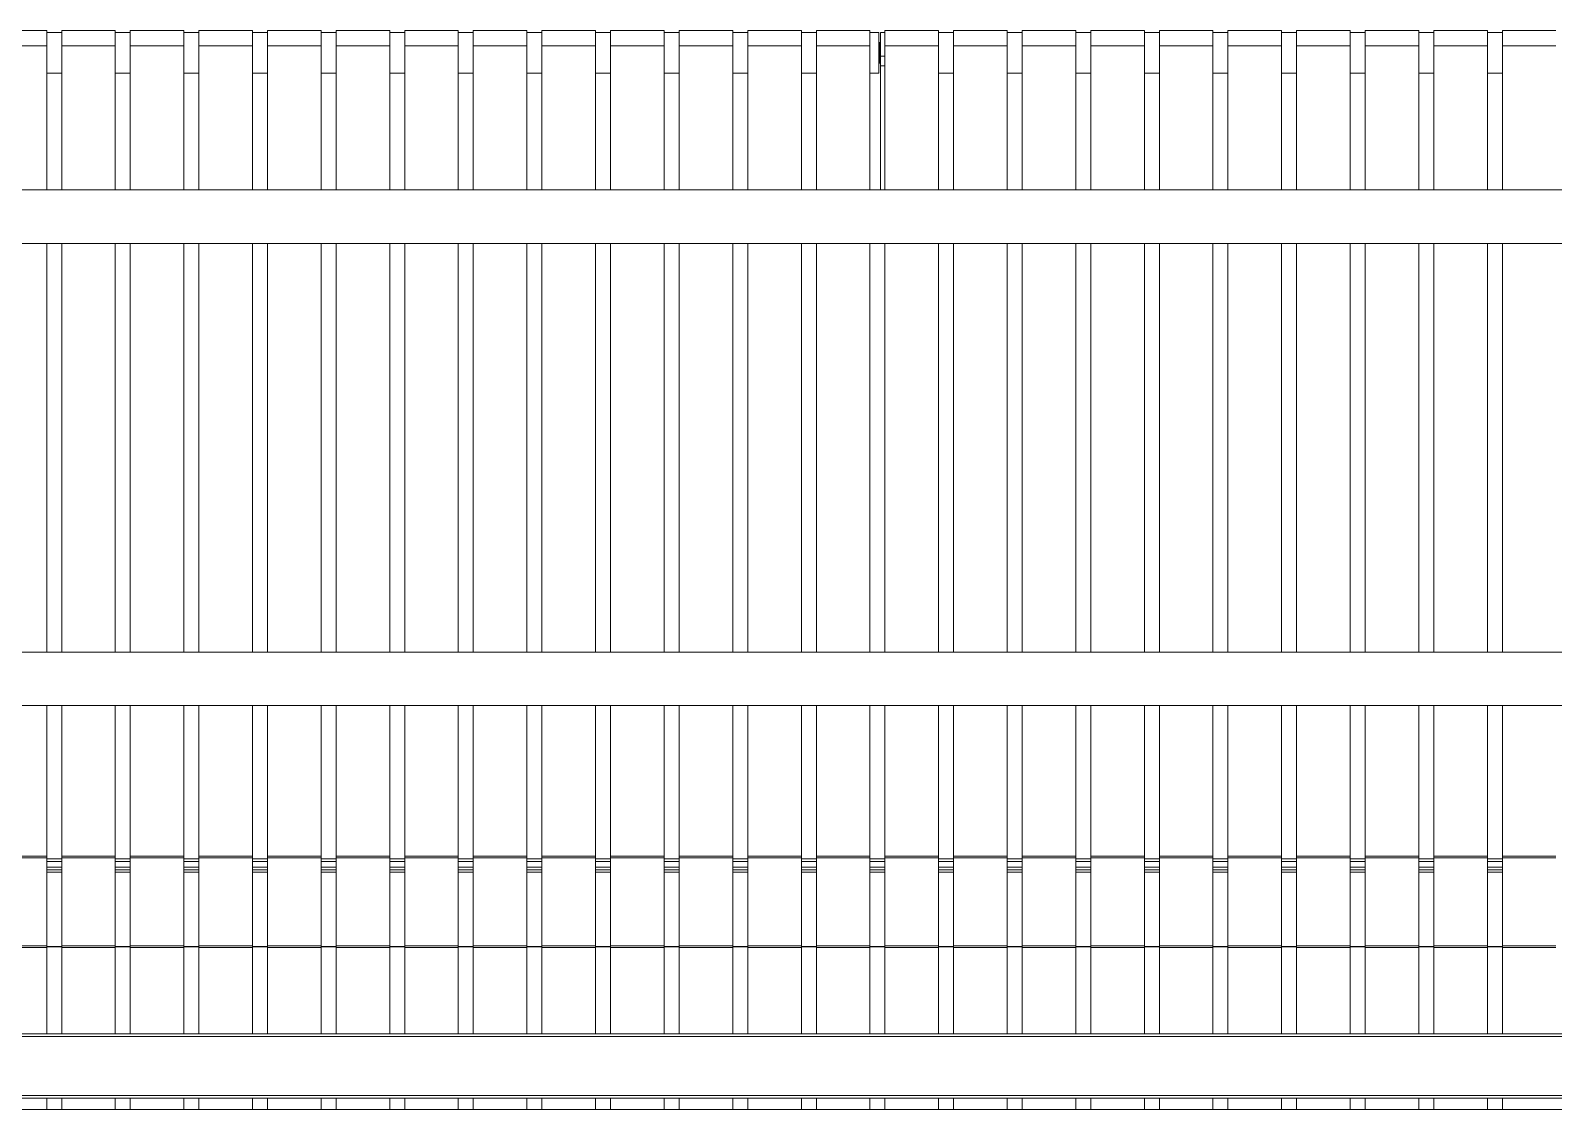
# Model space of a CAD drawing. Extents: x -2187 to 96136, y -11110 to 52208.
# Drawn here: x 25071 to 26491, y 16064 to 17070 of the extents above; entities that cross this region are included whole.
import ezdxf

# ---------------------------------------------------------------- set-up
doc = ezdxf.new("R2010")
doc.units = 0
doc.header["$LTSCALE"] = 1000
doc.header["$MEASUREMENT"] = 0

msp = doc.modelspace()

# ---------------------------------------------------------------- linework, layer by layer
at = {"color": 7, "linetype": 'Continuous', "lineweight": 15}
for p, q in [((25085.692, 17069.854), (25035.692, 17069.854)), ((25085.692, 17069.854), (25085.692, 17055.651)), ((25099.692, 17067.986), (25085.692, 17067.986)), ((25149.692, 17069.854), (25099.692, 17069.854)), ((25099.692, 17069.854), (25099.692, 17055.651)), ((25149.692, 17069.854), (25149.692, 17055.651)), ((25163.692, 17067.986), (25149.692, 17067.986)), ((25213.692, 17069.854), (25163.692, 17069.854)), ((25163.692, 17069.854), (25163.692, 17055.651)), ((25213.692, 17069.854), (25213.692, 17055.651)), ((25227.692, 17067.986), (25213.692, 17067.986)), ((25277.692, 17069.854), (25227.692, 17069.854)), ((25227.692, 17069.854), (25227.692, 17055.651)), ((25277.692, 17069.854), (25277.692, 17055.651)), ((25291.692, 17067.986), (25277.692, 17067.986)), ((25341.692, 17069.854), (25291.692, 17069.854)), ((25291.692, 17069.854), (25291.692, 17055.651)), ((25341.692, 17069.854), (25341.692, 17055.651)), ((25355.692, 17067.986), (25341.692, 17067.986)), ((25405.692, 17069.854), (25355.692, 17069.854)), ((25355.692, 17069.854), (25355.692, 17055.651)), ((25405.692, 17069.854), (25405.692, 17055.651)), ((25419.692, 17067.986), (25405.692, 17067.986)), ((25469.692, 17069.854), (25419.692, 17069.854)), ((25419.692, 17069.854), (25419.692, 17055.651)), ((25469.692, 17069.854), (25469.692, 17055.651)), ((25483.692, 17067.986), (25469.692, 17067.986)), ((25533.692, 17069.854), (25483.692, 17069.854)), ((25483.692, 17069.854), (25483.692, 17055.651)), ((25533.692, 17069.854), (25533.692, 17055.651)), ((25547.692, 17067.986), (25533.692, 17067.986)), ((25597.692, 17069.854), (25547.692, 17069.854)), ((25547.692, 17069.854), (25547.692, 17055.651)), ((25597.692, 17069.854), (25597.692, 17055.651)), ((25611.692, 17067.986), (25597.692, 17067.986)), ((25661.692, 17069.854), (25611.692, 17069.854)), ((25611.692, 17069.854), (25611.692, 17055.651)), ((25661.692, 17069.854), (25661.692, 17055.651)), ((25675.692, 17067.986), (25661.692, 17067.986)), ((25725.692, 17069.854), (25675.692, 17069.854)), ((25675.692, 17069.854), (25675.692, 17055.651)), ((25725.692, 17069.854), (25725.692, 17055.651)), ((25739.692, 17067.986), (25725.692, 17067.986)), ((25789.692, 17069.854), (25739.692, 17069.854)), ((25739.692, 17069.854), (25739.692, 17055.651)), ((25789.692, 17069.854), (25789.692, 17055.651)), ((25803.692, 17067.986), (25789.692, 17067.986)), ((25853.692, 17069.854), (25803.692, 17069.854)), ((25803.692, 17069.854), (25803.692, 17055.651)), ((25853.692, 17069.854), (25853.692, 17055.651)), ((25861.899, 17067.986), (25853.692, 17067.986)), ((25861.899, 17067.986), (25861.899, 17066.646)), ((25861.899, 17066.646), (25861.899, 17029.986)), ((25867.692, 17067.986), (25863.399, 17067.986)), ((25863.399, 17067.986), (25863.399, 17045.868)), ((25917.692, 17069.854), (25867.692, 17069.854)), ((25867.692, 17069.854), (25867.692, 17055.651)), ((25917.692, 17069.854), (25917.692, 17055.651)), ((25931.692, 17067.986), (25917.692, 17067.986)), ((25931.692, 17067.986), (25917.692, 17067.986)), ((25981.692, 17069.854), (25931.692, 17069.854)), ((25931.692, 17069.854), (25931.692, 17055.651)), ((25981.692, 17069.854), (25981.692, 17055.651)), ((25995.692, 17067.986), (25981.692, 17067.986)), ((25995.692, 17067.986), (25981.692, 17067.986)), ((26045.692, 17069.854), (25995.692, 17069.854)), ((25995.692, 17069.854), (25995.692, 17055.651)), ((26045.692, 17069.854), (26045.692, 17055.651)), ((26059.692, 17067.986), (26045.692, 17067.986)), ((26059.692, 17067.986), (26045.692, 17067.986)), ((26109.692, 17069.854), (26059.692, 17069.854)), ((26059.692, 17069.854), (26059.692, 17055.651)), ((26109.692, 17069.854), (26109.692, 17055.651)), ((26123.692, 17067.986), (26109.692, 17067.986)), ((26123.692, 17067.986), (26109.692, 17067.986)), ((26173.692, 17069.854), (26123.692, 17069.854)), ((26123.692, 17069.854), (26123.692, 17055.651)), ((26173.692, 17069.854), (26173.692, 17055.651)), ((26187.692, 17067.986), (26173.692, 17067.986)), ((26187.692, 17067.986), (26173.692, 17067.986)), ((26237.692, 17069.854), (26187.692, 17069.854)), ((26187.692, 17069.854), (26187.692, 17055.651)), ((26237.692, 17069.854), (26237.692, 17055.651)), ((26251.692, 17067.986), (26237.692, 17067.986)), ((26251.692, 17067.986), (26237.692, 17067.986)), ((26301.692, 17069.854), (26251.692, 17069.854)), ((26251.692, 17069.854), (26251.692, 17055.651)), ((26301.692, 17069.854), (26301.692, 17055.651)), ((26315.692, 17067.986), (26301.692, 17067.986)), ((26315.692, 17067.986), (26301.692, 17067.986)), ((26365.692, 17069.854), (26315.692, 17069.854)), ((26315.692, 17069.854), (26315.692, 17055.651)), ((26365.692, 17069.854), (26365.692, 17055.651)), ((26379.692, 17067.986), (26365.692, 17067.986)), ((26379.692, 17067.986), (26365.692, 17067.986)), ((26429.692, 17069.854), (26379.692, 17069.854)), ((26379.692, 17069.854), (26379.692, 17055.651)), ((26429.692, 17069.854), (26429.692, 17055.651)), ((26443.692, 17067.986), (26429.692, 17067.986)), ((26443.692, 17067.986), (26429.692, 17067.986)), ((26493.692, 17069.854), (26443.692, 17069.854)), ((26443.692, 17069.854), (26443.692, 17055.651)), ((25085.692, 17055.651), (25035.692, 17055.651)), ((25085.692, 16921.188), (25085.692, 17055.651)), ((25149.692, 17055.651), (25099.692, 17055.651)), ((25099.692, 16921.188), (25099.692, 17055.651)), ((25149.692, 16921.188), (25149.692, 17055.651)), ((25213.692, 17055.651), (25163.692, 17055.651)), ((25163.692, 16921.188), (25163.692, 17055.651)), ((25213.692, 16921.188), (25213.692, 17055.651)), ((25277.692, 17055.651), (25227.692, 17055.651)), ((25227.692, 16921.188), (25227.692, 17055.651)), ((25277.692, 16921.188), (25277.692, 17055.651)), ((25341.692, 17055.651), (25291.692, 17055.651)), ((25291.692, 16921.188), (25291.692, 17055.651)), ((25341.692, 16921.188), (25341.692, 17055.651)), ((25405.692, 17055.651), (25355.692, 17055.651)), ((25355.692, 16921.188), (25355.692, 17055.651)), ((25405.692, 16921.188), (25405.692, 17055.651)), ((25469.692, 17055.651), (25419.692, 17055.651)), ((25419.692, 16921.188), (25419.692, 17055.651)), ((25469.692, 16921.188), (25469.692, 17055.651)), ((25533.692, 17055.651), (25483.692, 17055.651)), ((25483.692, 16921.188), (25483.692, 17055.651)), ((25533.692, 16921.188), (25533.692, 17055.651)), ((25597.692, 17055.651), (25547.692, 17055.651)), ((25547.692, 16921.188), (25547.692, 17055.651)), ((25597.692, 16921.188), (25597.692, 17055.651)), ((25661.692, 17055.651), (25611.692, 17055.651)), ((25611.692, 16921.188), (25611.692, 17055.651)), ((25661.692, 16921.188), (25661.692, 17055.651)), ((25725.692, 17055.651), (25675.692, 17055.651)), ((25675.692, 16921.188), (25675.692, 17055.651)), ((25725.692, 16921.188), (25725.692, 17055.651)), ((25789.692, 17055.651), (25739.692, 17055.651)), ((25739.692, 16921.188), (25739.692, 17055.651)), ((25789.692, 16921.188), (25789.692, 17055.651)), ((25853.692, 17055.651), (25803.692, 17055.651)), ((25803.692, 16921.188), (25803.692, 17055.651)), ((25853.692, 16921.188), (25853.692, 17055.651)), ((25862.899, 17058.736), (25861.899, 17058.736)), ((25863.399, 17058.236), (25862.899, 17058.736)), ((25862.899, 17058.736), (25862.899, 17040.955)), ((25917.692, 17055.651), (25867.692, 17055.651)), ((25867.692, 16921.188), (25867.692, 17055.651)), ((25917.692, 16921.188), (25917.692, 17055.651)), ((25981.692, 17055.651), (25931.692, 17055.651)), ((25931.692, 16921.188), (25931.692, 17055.651)), ((25981.692, 16921.188), (25981.692, 17055.651)), ((26045.692, 17055.651), (25995.692, 17055.651)), ((25995.692, 16921.188), (25995.692, 17055.651)), ((26045.692, 16921.188), (26045.692, 17055.651)), ((26109.692, 17055.651), (26059.692, 17055.651)), ((26059.692, 16921.188), (26059.692, 17055.651)), ((26109.692, 16921.188), (26109.692, 17055.651)), ((26173.692, 17055.651), (26123.692, 17055.651)), ((26123.692, 16921.188), (26123.692, 17055.651)), ((26173.692, 16921.188), (26173.692, 17055.651)), ((26237.692, 17055.651), (26187.692, 17055.651)), ((26187.692, 16921.188), (26187.692, 17055.651)), ((26237.692, 16921.188), (26237.692, 17055.651)), ((26301.692, 17055.651), (26251.692, 17055.651)), ((26251.692, 16921.188), (26251.692, 17055.651)), ((26301.692, 16921.188), (26301.692, 17055.651)), ((26365.692, 17055.651), (26315.692, 17055.651)), ((26315.692, 16921.188), (26315.692, 17055.651)), ((26365.692, 16921.188), (26365.692, 17055.651)), ((26429.692, 17055.651), (26379.692, 17055.651)), ((26379.692, 16921.188), (26379.692, 17055.651)), ((26429.692, 16921.188), (26429.692, 17055.651)), ((26493.692, 17055.651), (26443.692, 17055.651)), ((26443.692, 16921.188), (26443.692, 17055.651)), ((25861.899, 17039.236), (25862.899, 17039.236)), ((25862.899, 17040.955), (25862.899, 17039.236)), ((25862.899, 17039.236), (25863.399, 17039.736)), ((25863.399, 17036.828), (25863.399, 17045.868)), ((25863.399, 17036.828), (25863.399, 16921.188)), ((25085.692, 17029.986), (25099.692, 17029.986)), ((25149.692, 17029.986), (25163.692, 17029.986)), ((25213.692, 17029.986), (25227.692, 17029.986)), ((25277.692, 17029.986), (25291.692, 17029.986)), ((25341.692, 17029.986), (25355.692, 17029.986)), ((25405.692, 17029.986), (25419.692, 17029.986)), ((25469.692, 17029.986), (25483.692, 17029.986)), ((25533.692, 17029.986), (25547.692, 17029.986)), ((25597.692, 17029.986), (25611.692, 17029.986)), ((25661.692, 17029.986), (25675.692, 17029.986)), ((25725.692, 17029.986), (25739.692, 17029.986)), ((25789.692, 17029.986), (25803.692, 17029.986)), ((25853.692, 17029.986), (25861.899, 17029.986)), ((25917.692, 17029.986), (25931.692, 17029.986)), ((25917.692, 17029.986), (25931.692, 17029.986)), ((25981.692, 17029.986), (25995.692, 17029.986)), ((25981.692, 17029.986), (25995.692, 17029.986)), ((26045.692, 17029.986), (26059.692, 17029.986)), ((26045.692, 17029.986), (26059.692, 17029.986)), ((26109.692, 17029.986), (26123.692, 17029.986)), ((26109.692, 17029.986), (26123.692, 17029.986)), ((26173.692, 17029.986), (26187.692, 17029.986)), ((26173.692, 17029.986), (26187.692, 17029.986)), ((26237.692, 17029.986), (26251.692, 17029.986)), ((26237.692, 17029.986), (26251.692, 17029.986)), ((26301.692, 17029.986), (26315.692, 17029.986)), ((26301.692, 17029.986), (26315.692, 17029.986)), ((26365.692, 17029.986), (26379.692, 17029.986)), ((26365.692, 17029.986), (26379.692, 17029.986)), ((26429.692, 17029.986), (26443.692, 17029.986)), ((26429.692, 17029.986), (26443.692, 17029.986)), ((26986.324, 16921.188), (23709.324, 16921.188)), ((23709.324, 16871.188), (26986.324, 16871.188)), ((25085.692, 16490.234), (25085.692, 16871.188)), ((25099.692, 16490.234), (25099.692, 16871.188)), ((25149.692, 16490.234), (25149.692, 16871.188)), ((25163.692, 16490.234), (25163.692, 16871.188)), ((25213.692, 16490.234), (25213.692, 16871.188)), ((25227.692, 16490.234), (25227.692, 16871.188)), ((25277.692, 16490.234), (25277.692, 16871.188)), ((25291.692, 16490.234), (25291.692, 16871.188)), ((25341.692, 16490.234), (25341.692, 16871.188)), ((25355.692, 16490.234), (25355.692, 16871.188)), ((25405.692, 16490.234), (25405.692, 16871.188)), ((25419.692, 16490.234), (25419.692, 16871.188)), ((25469.692, 16490.234), (25469.692, 16871.188)), ((25483.692, 16490.234), (25483.692, 16871.188)), ((25533.692, 16490.234), (25533.692, 16871.188)), ((25547.692, 16490.234), (25547.692, 16871.188)), ((25597.692, 16490.234), (25597.692, 16871.188)), ((25611.692, 16490.234), (25611.692, 16871.188)), ((25661.692, 16490.234), (25661.692, 16871.188)), ((25675.692, 16490.234), (25675.692, 16871.188)), ((25725.692, 16490.234), (25725.692, 16871.188)), ((25739.692, 16490.234), (25739.692, 16871.188)), ((25789.692, 16490.234), (25789.692, 16871.188)), ((25803.692, 16490.234), (25803.692, 16871.188)), ((25853.692, 16490.234), (25853.692, 16871.188)), ((25867.692, 16490.234), (25867.692, 16871.188)), ((25917.692, 16490.234), (25917.692, 16871.188)), ((25931.692, 16490.234), (25931.692, 16871.188)), ((25981.692, 16490.234), (25981.692, 16871.188)), ((25995.692, 16490.234), (25995.692, 16871.188)), ((26045.692, 16490.234), (26045.692, 16871.188)), ((26059.692, 16490.234), (26059.692, 16871.188)), ((26109.692, 16490.234), (26109.692, 16871.188)), ((26123.692, 16490.234), (26123.692, 16871.188)), ((26173.692, 16490.234), (26173.692, 16871.188)), ((26187.692, 16490.234), (26187.692, 16871.188)), ((26237.692, 16490.234), (26237.692, 16871.188)), ((26251.692, 16490.234), (26251.692, 16871.188)), ((26301.692, 16490.234), (26301.692, 16871.188)), ((26315.692, 16490.234), (26315.692, 16871.188)), ((26365.692, 16490.234), (26365.692, 16871.188)), ((26379.692, 16490.234), (26379.692, 16871.188)), ((26429.692, 16490.234), (26429.692, 16871.188)), ((26443.692, 16490.234), (26443.692, 16871.188)), ((26986.324, 16490.234), (23709.324, 16490.234)), ((23709.324, 16440.234), (26986.324, 16440.234)), ((25085.692, 16299.937), (25085.692, 16440.234)), ((25099.692, 16299.937), (25099.692, 16440.234)), ((25149.692, 16299.937), (25149.692, 16440.234)), ((25163.692, 16299.937), (25163.692, 16440.234)), ((25213.692, 16299.937), (25213.692, 16440.234)), ((25227.692, 16299.937), (25227.692, 16440.234)), ((25277.692, 16299.937), (25277.692, 16440.234)), ((25291.692, 16299.937), (25291.692, 16440.234)), ((25341.692, 16299.937), (25341.692, 16440.234)), ((25355.692, 16299.937), (25355.692, 16440.234)), ((25405.692, 16299.937), (25405.692, 16440.234)), ((25419.692, 16299.937), (25419.692, 16440.234)), ((25469.692, 16299.937), (25469.692, 16440.234)), ((25483.692, 16299.937), (25483.692, 16440.234)), ((25533.692, 16299.937), (25533.692, 16440.234)), ((25547.692, 16299.937), (25547.692, 16440.234)), ((25597.692, 16299.937), (25597.692, 16440.234)), ((25611.692, 16299.937), (25611.692, 16440.234)), ((25661.692, 16299.937), (25661.692, 16440.234)), ((25675.692, 16299.937), (25675.692, 16440.234)), ((25725.692, 16299.937), (25725.692, 16440.234)), ((25739.692, 16299.937), (25739.692, 16440.234)), ((25789.692, 16299.937), (25789.692, 16440.234)), ((25803.692, 16299.937), (25803.692, 16440.234)), ((25853.692, 16299.937), (25853.692, 16440.234)), ((25867.692, 16299.937), (25867.692, 16440.234)), ((25917.692, 16299.937), (25917.692, 16440.234)), ((25931.692, 16299.937), (25931.692, 16440.234)), ((25981.692, 16299.937), (25981.692, 16440.234)), ((25995.692, 16299.937), (25995.692, 16440.234)), ((26045.692, 16299.937), (26045.692, 16440.234)), ((26059.692, 16299.937), (26059.692, 16440.234)), ((26109.692, 16299.937), (26109.692, 16440.234)), ((26123.692, 16299.937), (26123.692, 16440.234)), ((26173.692, 16299.937), (26173.692, 16440.234)), ((26187.692, 16299.937), (26187.692, 16440.234)), ((26237.692, 16299.937), (26237.692, 16440.234)), ((26251.692, 16299.937), (26251.692, 16440.234)), ((26301.692, 16299.937), (26301.692, 16440.234)), ((26315.692, 16299.937), (26315.692, 16440.234)), ((26365.692, 16299.937), (26365.692, 16440.234)), ((26379.692, 16299.937), (26379.692, 16440.234)), ((26429.692, 16299.937), (26429.692, 16440.234)), ((26443.692, 16299.937), (26443.692, 16440.234)), ((25085.692, 16299.937), (25035.692, 16299.937)), ((25085.692, 16298.135), (25035.692, 16298.135)), ((25085.692, 16298.135), (25085.692, 16299.937)), ((25085.692, 16216.256), (25085.692, 16298.135)), ((25149.692, 16299.937), (25099.692, 16299.937)), ((25099.692, 16298.135), (25099.692, 16299.937)), ((25149.692, 16298.135), (25099.692, 16298.135)), ((25099.692, 16216.256), (25099.692, 16298.135)), ((25149.692, 16298.135), (25149.692, 16299.937)), ((25149.692, 16216.256), (25149.692, 16298.135)), ((25213.692, 16299.937), (25163.692, 16299.937)), ((25163.692, 16298.135), (25163.692, 16299.937)), ((25213.692, 16298.135), (25163.692, 16298.135)), ((25163.692, 16216.256), (25163.692, 16298.135)), ((25213.692, 16298.135), (25213.692, 16299.937)), ((25213.692, 16216.256), (25213.692, 16298.135)), ((25277.692, 16299.937), (25227.692, 16299.937)), ((25227.692, 16298.135), (25227.692, 16299.937)), ((25277.692, 16298.135), (25227.692, 16298.135)), ((25227.692, 16216.256), (25227.692, 16298.135)), ((25277.692, 16298.135), (25277.692, 16299.937)), ((25277.692, 16216.256), (25277.692, 16298.135)), ((25341.692, 16299.937), (25291.692, 16299.937)), ((25291.692, 16298.135), (25291.692, 16299.937)), ((25341.692, 16298.135), (25291.692, 16298.135)), ((25291.692, 16216.256), (25291.692, 16298.135)), ((25341.692, 16298.135), (25341.692, 16299.937)), ((25341.692, 16216.256), (25341.692, 16298.135)), ((25405.692, 16299.937), (25355.692, 16299.937)), ((25355.692, 16298.135), (25355.692, 16299.937)), ((25405.692, 16298.135), (25355.692, 16298.135)), ((25355.692, 16216.256), (25355.692, 16298.135)), ((25405.692, 16298.135), (25405.692, 16299.937)), ((25405.692, 16216.256), (25405.692, 16298.135)), ((25469.692, 16299.937), (25419.692, 16299.937)), ((25419.692, 16298.135), (25419.692, 16299.937)), ((25469.692, 16298.135), (25419.692, 16298.135)), ((25419.692, 16216.256), (25419.692, 16298.135)), ((25469.692, 16298.135), (25469.692, 16299.937)), ((25469.692, 16216.256), (25469.692, 16298.135)), ((25533.692, 16299.937), (25483.692, 16299.937)), ((25483.692, 16298.135), (25483.692, 16299.937)), ((25533.692, 16298.135), (25483.692, 16298.135)), ((25483.692, 16216.256), (25483.692, 16298.135)), ((25533.692, 16298.135), (25533.692, 16299.937)), ((25533.692, 16216.256), (25533.692, 16298.135)), ((25597.692, 16299.937), (25547.692, 16299.937)), ((25547.692, 16298.135), (25547.692, 16299.937)), ((25597.692, 16298.135), (25547.692, 16298.135)), ((25547.692, 16216.256), (25547.692, 16298.135)), ((25597.692, 16298.135), (25597.692, 16299.937)), ((25597.692, 16216.256), (25597.692, 16298.135)), ((25661.692, 16299.937), (25611.692, 16299.937)), ((25611.692, 16298.135), (25611.692, 16299.937)), ((25661.692, 16298.135), (25611.692, 16298.135)), ((25611.692, 16216.256), (25611.692, 16298.135)), ((25661.692, 16298.135), (25661.692, 16299.937)), ((25661.692, 16216.256), (25661.692, 16298.135)), ((25725.692, 16299.937), (25675.692, 16299.937)), ((25675.692, 16298.135), (25675.692, 16299.937)), ((25725.692, 16298.135), (25675.692, 16298.135)), ((25675.692, 16216.256), (25675.692, 16298.135)), ((25725.692, 16298.135), (25725.692, 16299.937)), ((25725.692, 16216.256), (25725.692, 16298.135)), ((25789.692, 16299.937), (25739.692, 16299.937)), ((25739.692, 16298.135), (25739.692, 16299.937)), ((25789.692, 16298.135), (25739.692, 16298.135)), ((25739.692, 16216.256), (25739.692, 16298.135)), ((25789.692, 16298.135), (25789.692, 16299.937)), ((25789.692, 16216.256), (25789.692, 16298.135)), ((25853.692, 16299.937), (25803.692, 16299.937)), ((25803.692, 16298.135), (25803.692, 16299.937)), ((25853.692, 16298.135), (25803.692, 16298.135)), ((25803.692, 16216.256), (25803.692, 16298.135)), ((25853.692, 16298.135), (25853.692, 16299.937)), ((25853.692, 16216.256), (25853.692, 16298.135)), ((25917.692, 16299.937), (25867.692, 16299.937)), ((25867.692, 16298.135), (25867.692, 16299.937)), ((25917.692, 16298.135), (25867.692, 16298.135)), ((25867.692, 16216.256), (25867.692, 16298.135)), ((25917.692, 16298.135), (25917.692, 16299.937)), ((25917.692, 16216.256), (25917.692, 16298.135)), ((25981.692, 16299.937), (25931.692, 16299.937)), ((25931.692, 16298.135), (25931.692, 16299.937)), ((25981.692, 16298.135), (25931.692, 16298.135)), ((25931.692, 16216.256), (25931.692, 16298.135)), ((25981.692, 16298.135), (25981.692, 16299.937)), ((25981.692, 16216.256), (25981.692, 16298.135)), ((26045.692, 16299.937), (25995.692, 16299.937)), ((25995.692, 16298.135), (25995.692, 16299.937)), ((26045.692, 16298.135), (25995.692, 16298.135)), ((25995.692, 16216.256), (25995.692, 16298.135)), ((26045.692, 16298.135), (26045.692, 16299.937)), ((26045.692, 16216.256), (26045.692, 16298.135)), ((26109.692, 16299.937), (26059.692, 16299.937)), ((26059.692, 16298.135), (26059.692, 16299.937)), ((26109.692, 16298.135), (26059.692, 16298.135)), ((26059.692, 16216.256), (26059.692, 16298.135)), ((26109.692, 16298.135), (26109.692, 16299.937)), ((26109.692, 16216.256), (26109.692, 16298.135)), ((26173.692, 16299.937), (26123.692, 16299.937)), ((26123.692, 16298.135), (26123.692, 16299.937)), ((26173.692, 16298.135), (26123.692, 16298.135)), ((26123.692, 16216.256), (26123.692, 16298.135)), ((26173.692, 16298.135), (26173.692, 16299.937)), ((26173.692, 16216.256), (26173.692, 16298.135)), ((26237.692, 16299.937), (26187.692, 16299.937)), ((26187.692, 16298.135), (26187.692, 16299.937)), ((26237.692, 16298.135), (26187.692, 16298.135)), ((26187.692, 16216.256), (26187.692, 16298.135)), ((26237.692, 16298.135), (26237.692, 16299.937)), ((26237.692, 16216.256), (26237.692, 16298.135)), ((26301.692, 16299.937), (26251.692, 16299.937)), ((26251.692, 16298.135), (26251.692, 16299.937)), ((26301.692, 16298.135), (26251.692, 16298.135)), ((26251.692, 16216.256), (26251.692, 16298.135)), ((26301.692, 16298.135), (26301.692, 16299.937)), ((26301.692, 16216.256), (26301.692, 16298.135)), ((26365.692, 16299.937), (26315.692, 16299.937)), ((26315.692, 16298.135), (26315.692, 16299.937)), ((26365.692, 16298.135), (26315.692, 16298.135)), ((26315.692, 16216.256), (26315.692, 16298.135)), ((26365.692, 16298.135), (26365.692, 16299.937)), ((26365.692, 16216.256), (26365.692, 16298.135)), ((26429.692, 16299.937), (26379.692, 16299.937)), ((26379.692, 16298.135), (26379.692, 16299.937)), ((26429.692, 16298.135), (26379.692, 16298.135)), ((26379.692, 16216.256), (26379.692, 16298.135)), ((26429.692, 16298.135), (26429.692, 16299.937)), ((26429.692, 16216.256), (26429.692, 16298.135)), ((26493.692, 16299.937), (26443.692, 16299.937)), ((26443.692, 16298.135), (26443.692, 16299.937)), ((26493.692, 16298.135), (26443.692, 16298.135)), ((26443.692, 16216.256), (26443.692, 16298.135)), ((25085.692, 16289.449), (25099.692, 16289.449)), ((25099.692, 16286.938), (25085.692, 16286.938)), ((25149.692, 16289.449), (25163.692, 16289.449)), ((25163.692, 16286.938), (25149.692, 16286.938)), ((25213.692, 16289.449), (25227.692, 16289.449)), ((25227.692, 16286.938), (25213.692, 16286.938)), ((25277.692, 16289.449), (25291.692, 16289.449)), ((25291.692, 16286.938), (25277.692, 16286.938)), ((25341.692, 16289.449), (25355.692, 16289.449)), ((25355.692, 16286.938), (25341.692, 16286.938)), ((25405.692, 16289.449), (25419.692, 16289.449)), ((25419.692, 16286.938), (25405.692, 16286.938)), ((25469.692, 16289.449), (25483.692, 16289.449)), ((25483.692, 16286.938), (25469.692, 16286.938)), ((25533.692, 16289.449), (25547.692, 16289.449)), ((25547.692, 16286.938), (25533.692, 16286.938)), ((25597.692, 16289.449), (25611.692, 16289.449)), ((25611.692, 16286.938), (25597.692, 16286.938)), ((25661.692, 16289.449), (25675.692, 16289.449)), ((25675.692, 16286.938), (25661.692, 16286.938)), ((25725.692, 16289.449), (25739.692, 16289.449)), ((25739.692, 16286.938), (25725.692, 16286.938)), ((25789.692, 16289.449), (25803.692, 16289.449)), ((25803.692, 16286.938), (25789.692, 16286.938)), ((25853.692, 16289.449), (25867.692, 16289.449)), ((25867.692, 16286.938), (25853.692, 16286.938)), ((25917.692, 16289.449), (25931.692, 16289.449)), ((25931.692, 16286.938), (25917.692, 16286.938)), ((25981.692, 16289.449), (25995.692, 16289.449)), ((25995.692, 16286.938), (25981.692, 16286.938)), ((26045.692, 16289.449), (26059.692, 16289.449)), ((26059.692, 16286.938), (26045.692, 16286.938)), ((26109.692, 16289.449), (26123.692, 16289.449)), ((26123.692, 16286.938), (26109.692, 16286.938)), ((26173.692, 16289.449), (26187.692, 16289.449)), ((26187.692, 16286.938), (26173.692, 16286.938)), ((26237.692, 16289.449), (26251.692, 16289.449)), ((26251.692, 16286.938), (26237.692, 16286.938)), ((26301.692, 16289.449), (26315.692, 16289.449)), ((26315.692, 16286.938), (26301.692, 16286.938)), ((26365.692, 16289.449), (26379.692, 16289.449)), ((26379.692, 16286.938), (26365.692, 16286.938)), ((26429.692, 16289.449), (26443.692, 16289.449)), ((26443.692, 16286.938), (26429.692, 16286.938)), ((25085.692, 16216.256), (25035.692, 16216.256)), ((25085.692, 16214.802), (25035.692, 16214.802)), ((25085.692, 16214.802), (25085.692, 16216.256)), ((25085.692, 16134.103), (25085.692, 16214.802)), ((25149.692, 16216.256), (25099.692, 16216.256)), ((25099.692, 16214.802), (25099.692, 16216.256)), ((25149.692, 16214.802), (25099.692, 16214.802)), ((25099.692, 16134.103), (25099.692, 16214.802)), ((25149.692, 16214.802), (25149.692, 16216.256)), ((25149.692, 16134.103), (25149.692, 16214.802)), ((25213.692, 16216.256), (25163.692, 16216.256)), ((25163.692, 16214.802), (25163.692, 16216.256)), ((25213.692, 16214.802), (25163.692, 16214.802)), ((25163.692, 16134.103), (25163.692, 16214.802)), ((25213.692, 16214.802), (25213.692, 16216.256)), ((25213.692, 16134.103), (25213.692, 16214.802)), ((25277.692, 16216.256), (25227.692, 16216.256)), ((25227.692, 16214.802), (25227.692, 16216.256)), ((25277.692, 16214.802), (25227.692, 16214.802)), ((25227.692, 16134.103), (25227.692, 16214.802)), ((25277.692, 16214.802), (25277.692, 16216.256)), ((25277.692, 16134.103), (25277.692, 16214.802)), ((25341.692, 16216.256), (25291.692, 16216.256)), ((25291.692, 16214.802), (25291.692, 16216.256)), ((25341.692, 16214.802), (25291.692, 16214.802)), ((25291.692, 16134.103), (25291.692, 16214.802)), ((25341.692, 16214.802), (25341.692, 16216.256)), ((25341.692, 16134.103), (25341.692, 16214.802)), ((25405.692, 16216.256), (25355.692, 16216.256)), ((25355.692, 16214.802), (25355.692, 16216.256)), ((25405.692, 16214.802), (25355.692, 16214.802)), ((25355.692, 16134.103), (25355.692, 16214.802)), ((25405.692, 16214.802), (25405.692, 16216.256)), ((25405.692, 16134.103), (25405.692, 16214.802)), ((25469.692, 16216.256), (25419.692, 16216.256)), ((25419.692, 16214.802), (25419.692, 16216.256)), ((25469.692, 16214.802), (25419.692, 16214.802)), ((25419.692, 16134.103), (25419.692, 16214.802)), ((25469.692, 16214.802), (25469.692, 16216.256)), ((25469.692, 16134.103), (25469.692, 16214.802)), ((25533.692, 16216.256), (25483.692, 16216.256)), ((25483.692, 16214.802), (25483.692, 16216.256)), ((25533.692, 16214.802), (25483.692, 16214.802)), ((25483.692, 16134.103), (25483.692, 16214.802)), ((25533.692, 16214.802), (25533.692, 16216.256)), ((25533.692, 16134.103), (25533.692, 16214.802)), ((25597.692, 16216.256), (25547.692, 16216.256)), ((25547.692, 16214.802), (25547.692, 16216.256)), ((25597.692, 16214.802), (25547.692, 16214.802)), ((25547.692, 16134.103), (25547.692, 16214.802)), ((25597.692, 16214.802), (25597.692, 16216.256)), ((25597.692, 16134.103), (25597.692, 16214.802)), ((25661.692, 16216.256), (25611.692, 16216.256)), ((25611.692, 16214.802), (25611.692, 16216.256)), ((25661.692, 16214.802), (25611.692, 16214.802)), ((25611.692, 16134.103), (25611.692, 16214.802)), ((25661.692, 16214.802), (25661.692, 16216.256)), ((25661.692, 16134.103), (25661.692, 16214.802)), ((25725.692, 16216.256), (25675.692, 16216.256)), ((25675.692, 16214.802), (25675.692, 16216.256)), ((25725.692, 16214.802), (25675.692, 16214.802)), ((25675.692, 16134.103), (25675.692, 16214.802)), ((25725.692, 16214.802), (25725.692, 16216.256)), ((25725.692, 16134.103), (25725.692, 16214.802)), ((25789.692, 16216.256), (25739.692, 16216.256)), ((25739.692, 16214.802), (25739.692, 16216.256)), ((25789.692, 16214.802), (25739.692, 16214.802)), ((25739.692, 16134.103), (25739.692, 16214.802)), ((25789.692, 16214.802), (25789.692, 16216.256)), ((25789.692, 16134.103), (25789.692, 16214.802)), ((25853.692, 16216.256), (25803.692, 16216.256)), ((25803.692, 16214.802), (25803.692, 16216.256)), ((25853.692, 16214.802), (25803.692, 16214.802)), ((25803.692, 16134.103), (25803.692, 16214.802)), ((25853.692, 16214.802), (25853.692, 16216.256)), ((25853.692, 16134.103), (25853.692, 16214.802)), ((25917.692, 16216.256), (25867.692, 16216.256)), ((25867.692, 16214.802), (25867.692, 16216.256)), ((25917.692, 16214.802), (25867.692, 16214.802)), ((25867.692, 16134.103), (25867.692, 16214.802)), ((25917.692, 16214.802), (25917.692, 16216.256)), ((25917.692, 16134.103), (25917.692, 16214.802)), ((25981.692, 16216.256), (25931.692, 16216.256)), ((25931.692, 16214.802), (25931.692, 16216.256)), ((25981.692, 16214.802), (25931.692, 16214.802)), ((25931.692, 16134.103), (25931.692, 16214.802)), ((25981.692, 16214.802), (25981.692, 16216.256)), ((25981.692, 16134.103), (25981.692, 16214.802)), ((26045.692, 16216.256), (25995.692, 16216.256)), ((25995.692, 16214.802), (25995.692, 16216.256)), ((26045.692, 16214.802), (25995.692, 16214.802)), ((25995.692, 16134.103), (25995.692, 16214.802)), ((26045.692, 16214.802), (26045.692, 16216.256)), ((26045.692, 16134.103), (26045.692, 16214.802)), ((26109.692, 16216.256), (26059.692, 16216.256)), ((26059.692, 16214.802), (26059.692, 16216.256)), ((26109.692, 16214.802), (26059.692, 16214.802)), ((26059.692, 16134.103), (26059.692, 16214.802)), ((26109.692, 16214.802), (26109.692, 16216.256)), ((26109.692, 16134.103), (26109.692, 16214.802)), ((26173.692, 16216.256), (26123.692, 16216.256)), ((26123.692, 16214.802), (26123.692, 16216.256)), ((26173.692, 16214.802), (26123.692, 16214.802)), ((26123.692, 16134.103), (26123.692, 16214.802)), ((26173.692, 16214.802), (26173.692, 16216.256)), ((26173.692, 16134.103), (26173.692, 16214.802)), ((26237.692, 16216.256), (26187.692, 16216.256)), ((26187.692, 16214.802), (26187.692, 16216.256)), ((26237.692, 16214.802), (26187.692, 16214.802)), ((26187.692, 16134.103), (26187.692, 16214.802)), ((26237.692, 16214.802), (26237.692, 16216.256)), ((26237.692, 16134.103), (26237.692, 16214.802)), ((26301.692, 16216.256), (26251.692, 16216.256)), ((26251.692, 16214.802), (26251.692, 16216.256)), ((26301.692, 16214.802), (26251.692, 16214.802)), ((26251.692, 16134.103), (26251.692, 16214.802)), ((26301.692, 16214.802), (26301.692, 16216.256)), ((26301.692, 16134.103), (26301.692, 16214.802)), ((26365.692, 16216.256), (26315.692, 16216.256)), ((26315.692, 16214.802), (26315.692, 16216.256)), ((26365.692, 16214.802), (26315.692, 16214.802)), ((26315.692, 16134.103), (26315.692, 16214.802)), ((26365.692, 16214.802), (26365.692, 16216.256)), ((26365.692, 16134.103), (26365.692, 16214.802)), ((26429.692, 16216.256), (26379.692, 16216.256)), ((26379.692, 16214.802), (26379.692, 16216.256)), ((26429.692, 16214.802), (26379.692, 16214.802)), ((26379.692, 16134.103), (26379.692, 16214.802)), ((26429.692, 16214.802), (26429.692, 16216.256)), ((26429.692, 16134.103), (26429.692, 16214.802)), ((26493.692, 16216.256), (26443.692, 16216.256)), ((26443.692, 16214.802), (26443.692, 16216.256)), ((26493.692, 16214.802), (26443.692, 16214.802)), ((26443.692, 16134.103), (26443.692, 16214.802)), ((27062.045, 16131.603), (23620.753, 16131.603)), ((23621.253, 16134.103), (27061.545, 16134.103)), ((23620.753, 16076.603), (27062.045, 16076.603)), ((27061.899, 16074.103), (23620.899, 16074.103)), ((25085.692, 16063.557), (25085.692, 16074.103)), ((25099.692, 16063.557), (25099.692, 16074.103)), ((25149.692, 16063.557), (25149.692, 16074.103)), ((25163.692, 16063.557), (25163.692, 16074.103)), ((25213.692, 16063.557), (25213.692, 16074.103)), ((25227.692, 16063.557), (25227.692, 16074.103)), ((25277.692, 16063.557), (25277.692, 16074.103)), ((25291.692, 16063.557), (25291.692, 16074.103)), ((25341.692, 16063.557), (25341.692, 16074.103)), ((25355.692, 16063.557), (25355.692, 16074.103)), ((25405.692, 16063.557), (25405.692, 16074.103)), ((25419.692, 16063.557), (25419.692, 16074.103)), ((25469.692, 16063.557), (25469.692, 16074.103)), ((25483.692, 16063.557), (25483.692, 16074.103)), ((25533.692, 16063.557), (25533.692, 16074.103)), ((25547.692, 16063.557), (25547.692, 16074.103)), ((25597.692, 16063.557), (25597.692, 16074.103)), ((25611.692, 16063.557), (25611.692, 16074.103)), ((25661.692, 16063.557), (25661.692, 16074.103)), ((25675.692, 16063.557), (25675.692, 16074.103)), ((25725.692, 16063.557), (25725.692, 16074.103)), ((25739.692, 16063.557), (25739.692, 16074.103)), ((25789.692, 16063.557), (25789.692, 16074.103)), ((25803.692, 16063.557), (25803.692, 16074.103)), ((25853.692, 16063.557), (25853.692, 16074.103)), ((25867.692, 16063.557), (25867.692, 16074.103)), ((25917.692, 16063.557), (25917.692, 16074.103)), ((25931.692, 16063.557), (25931.692, 16074.103)), ((25981.692, 16063.557), (25981.692, 16074.103)), ((25995.692, 16063.557), (25995.692, 16074.103)), ((26045.692, 16063.557), (26045.692, 16074.103)), ((26059.692, 16063.557), (26059.692, 16074.103)), ((26109.692, 16063.557), (26109.692, 16074.103)), ((26123.692, 16063.557), (26123.692, 16074.103)), ((26173.692, 16063.557), (26173.692, 16074.103)), ((26187.692, 16063.557), (26187.692, 16074.103)), ((26237.692, 16063.557), (26237.692, 16074.103)), ((26251.692, 16063.557), (26251.692, 16074.103)), ((26301.692, 16063.557), (26301.692, 16074.103)), ((26315.692, 16063.557), (26315.692, 16074.103)), ((26365.692, 16063.557), (26365.692, 16074.103)), ((26379.692, 16063.557), (26379.692, 16074.103)), ((26429.692, 16063.557), (26429.692, 16074.103)), ((26443.692, 16063.557), (26443.692, 16074.103)), ((26785.399, 16063.557), (23897.399, 16063.557))]:
    msp.add_line(p, q, dxfattribs=at)
at = {"color": 8, "linetype": 'Continuous', "lineweight": 15}
for p, q in [((25863.399, 17045.868), (25867.692, 17045.868)), ((25867.692, 17036.828), (25863.399, 17036.828)), ((25099.692, 16297.351), (25085.692, 16297.351)), ((25099.692, 16294.87), (25085.692, 16294.87)), ((25099.692, 16289.529), (25085.692, 16289.529)), ((25099.692, 16285.038), (25085.692, 16285.038)), ((25163.692, 16297.351), (25149.692, 16297.351)), ((25163.692, 16294.87), (25149.692, 16294.87)), ((25163.692, 16289.529), (25149.692, 16289.529)), ((25163.692, 16285.038), (25149.692, 16285.038)), ((25227.692, 16297.351), (25213.692, 16297.351)), ((25227.692, 16294.87), (25213.692, 16294.87)), ((25227.692, 16289.529), (25213.692, 16289.529)), ((25227.692, 16285.038), (25213.692, 16285.038)), ((25291.692, 16297.351), (25277.692, 16297.351)), ((25291.692, 16294.87), (25277.692, 16294.87)), ((25291.692, 16289.529), (25277.692, 16289.529)), ((25291.692, 16285.038), (25277.692, 16285.038)), ((25355.692, 16297.351), (25341.692, 16297.351)), ((25355.692, 16294.87), (25341.692, 16294.87)), ((25355.692, 16289.529), (25341.692, 16289.529)), ((25355.692, 16285.038), (25341.692, 16285.038)), ((25419.692, 16297.351), (25405.692, 16297.351)), ((25419.692, 16294.87), (25405.692, 16294.87)), ((25419.692, 16289.529), (25405.692, 16289.529)), ((25419.692, 16285.038), (25405.692, 16285.038)), ((25483.692, 16297.351), (25469.692, 16297.351)), ((25483.692, 16294.87), (25469.692, 16294.87)), ((25483.692, 16289.529), (25469.692, 16289.529)), ((25483.692, 16285.038), (25469.692, 16285.038)), ((25547.692, 16297.351), (25533.692, 16297.351)), ((25547.692, 16294.87), (25533.692, 16294.87)), ((25547.692, 16289.529), (25533.692, 16289.529)), ((25547.692, 16285.038), (25533.692, 16285.038)), ((25611.692, 16297.351), (25597.692, 16297.351)), ((25611.692, 16294.87), (25597.692, 16294.87)), ((25611.692, 16289.529), (25597.692, 16289.529)), ((25611.692, 16285.038), (25597.692, 16285.038)), ((25675.692, 16297.351), (25661.692, 16297.351)), ((25675.692, 16294.87), (25661.692, 16294.87)), ((25675.692, 16289.529), (25661.692, 16289.529)), ((25675.692, 16285.038), (25661.692, 16285.038)), ((25739.692, 16297.351), (25725.692, 16297.351)), ((25739.692, 16294.87), (25725.692, 16294.87)), ((25739.692, 16289.529), (25725.692, 16289.529)), ((25739.692, 16285.038), (25725.692, 16285.038)), ((25803.692, 16297.351), (25789.692, 16297.351)), ((25803.692, 16294.87), (25789.692, 16294.87)), ((25803.692, 16289.529), (25789.692, 16289.529)), ((25803.692, 16285.038), (25789.692, 16285.038)), ((25867.692, 16297.351), (25853.692, 16297.351)), ((25867.692, 16294.87), (25853.692, 16294.87)), ((25867.692, 16289.529), (25853.692, 16289.529)), ((25867.692, 16285.038), (25853.692, 16285.038)), ((25931.692, 16297.351), (25917.692, 16297.351)), ((25931.692, 16294.87), (25917.692, 16294.87)), ((25931.692, 16289.529), (25917.692, 16289.529)), ((25931.692, 16285.038), (25917.692, 16285.038)), ((25995.692, 16297.351), (25981.692, 16297.351)), ((25995.692, 16294.87), (25981.692, 16294.87)), ((25995.692, 16289.529), (25981.692, 16289.529)), ((25995.692, 16285.038), (25981.692, 16285.038)), ((26059.692, 16297.351), (26045.692, 16297.351)), ((26059.692, 16294.87), (26045.692, 16294.87)), ((26059.692, 16289.529), (26045.692, 16289.529)), ((26059.692, 16285.038), (26045.692, 16285.038)), ((26123.692, 16297.351), (26109.692, 16297.351)), ((26123.692, 16294.87), (26109.692, 16294.87)), ((26123.692, 16289.529), (26109.692, 16289.529)), ((26123.692, 16285.038), (26109.692, 16285.038)), ((26187.692, 16297.351), (26173.692, 16297.351)), ((26187.692, 16294.87), (26173.692, 16294.87)), ((26187.692, 16289.529), (26173.692, 16289.529)), ((26187.692, 16285.038), (26173.692, 16285.038)), ((26251.692, 16297.351), (26237.692, 16297.351)), ((26251.692, 16294.87), (26237.692, 16294.87)), ((26251.692, 16289.529), (26237.692, 16289.529)), ((26251.692, 16285.038), (26237.692, 16285.038)), ((26315.692, 16297.351), (26301.692, 16297.351)), ((26315.692, 16294.87), (26301.692, 16294.87)), ((26315.692, 16289.529), (26301.692, 16289.529)), ((26315.692, 16285.038), (26301.692, 16285.038)), ((26379.692, 16297.351), (26365.692, 16297.351)), ((26379.692, 16294.87), (26365.692, 16294.87)), ((26379.692, 16289.529), (26365.692, 16289.529)), ((26379.692, 16285.038), (26365.692, 16285.038)), ((26443.692, 16297.351), (26429.692, 16297.351)), ((26443.692, 16294.87), (26429.692, 16294.87)), ((26443.692, 16289.529), (26429.692, 16289.529)), ((26443.692, 16285.038), (26429.692, 16285.038)), ((25099.692, 16215.473), (25085.692, 16215.473)), ((25099.692, 16215.143), (25085.692, 16215.143)), ((25163.692, 16215.473), (25149.692, 16215.473)), ((25163.692, 16215.143), (25149.692, 16215.143)), ((25227.692, 16215.473), (25213.692, 16215.473)), ((25227.692, 16215.143), (25213.692, 16215.143)), ((25291.692, 16215.473), (25277.692, 16215.473)), ((25291.692, 16215.143), (25277.692, 16215.143)), ((25355.692, 16215.473), (25341.692, 16215.473)), ((25355.692, 16215.143), (25341.692, 16215.143)), ((25419.692, 16215.473), (25405.692, 16215.473)), ((25419.692, 16215.143), (25405.692, 16215.143)), ((25483.692, 16215.473), (25469.692, 16215.473)), ((25483.692, 16215.143), (25469.692, 16215.143)), ((25547.692, 16215.473), (25533.692, 16215.473)), ((25547.692, 16215.143), (25533.692, 16215.143)), ((25611.692, 16215.473), (25597.692, 16215.473)), ((25611.692, 16215.143), (25597.692, 16215.143)), ((25675.692, 16215.473), (25661.692, 16215.473)), ((25675.692, 16215.143), (25661.692, 16215.143)), ((25739.692, 16215.473), (25725.692, 16215.473)), ((25739.692, 16215.143), (25725.692, 16215.143)), ((25803.692, 16215.473), (25789.692, 16215.473)), ((25803.692, 16215.143), (25789.692, 16215.143)), ((25867.692, 16215.473), (25853.692, 16215.473)), ((25867.692, 16215.143), (25853.692, 16215.143)), ((25931.692, 16215.473), (25917.692, 16215.473)), ((25931.692, 16215.143), (25917.692, 16215.143)), ((25995.692, 16215.473), (25981.692, 16215.473)), ((25995.692, 16215.143), (25981.692, 16215.143)), ((26059.692, 16215.473), (26045.692, 16215.473)), ((26059.692, 16215.143), (26045.692, 16215.143)), ((26123.692, 16215.473), (26109.692, 16215.473)), ((26123.692, 16215.143), (26109.692, 16215.143)), ((26187.692, 16215.473), (26173.692, 16215.473)), ((26187.692, 16215.143), (26173.692, 16215.143)), ((26251.692, 16215.473), (26237.692, 16215.473)), ((26251.692, 16215.143), (26237.692, 16215.143)), ((26315.692, 16215.473), (26301.692, 16215.473)), ((26315.692, 16215.143), (26301.692, 16215.143)), ((26379.692, 16215.473), (26365.692, 16215.473)), ((26379.692, 16215.143), (26365.692, 16215.143)), ((26443.692, 16215.473), (26429.692, 16215.473)), ((26443.692, 16215.143), (26429.692, 16215.143))]:
    msp.add_line(p, q, dxfattribs=at)

doc.saveas('drawing.dxf')
